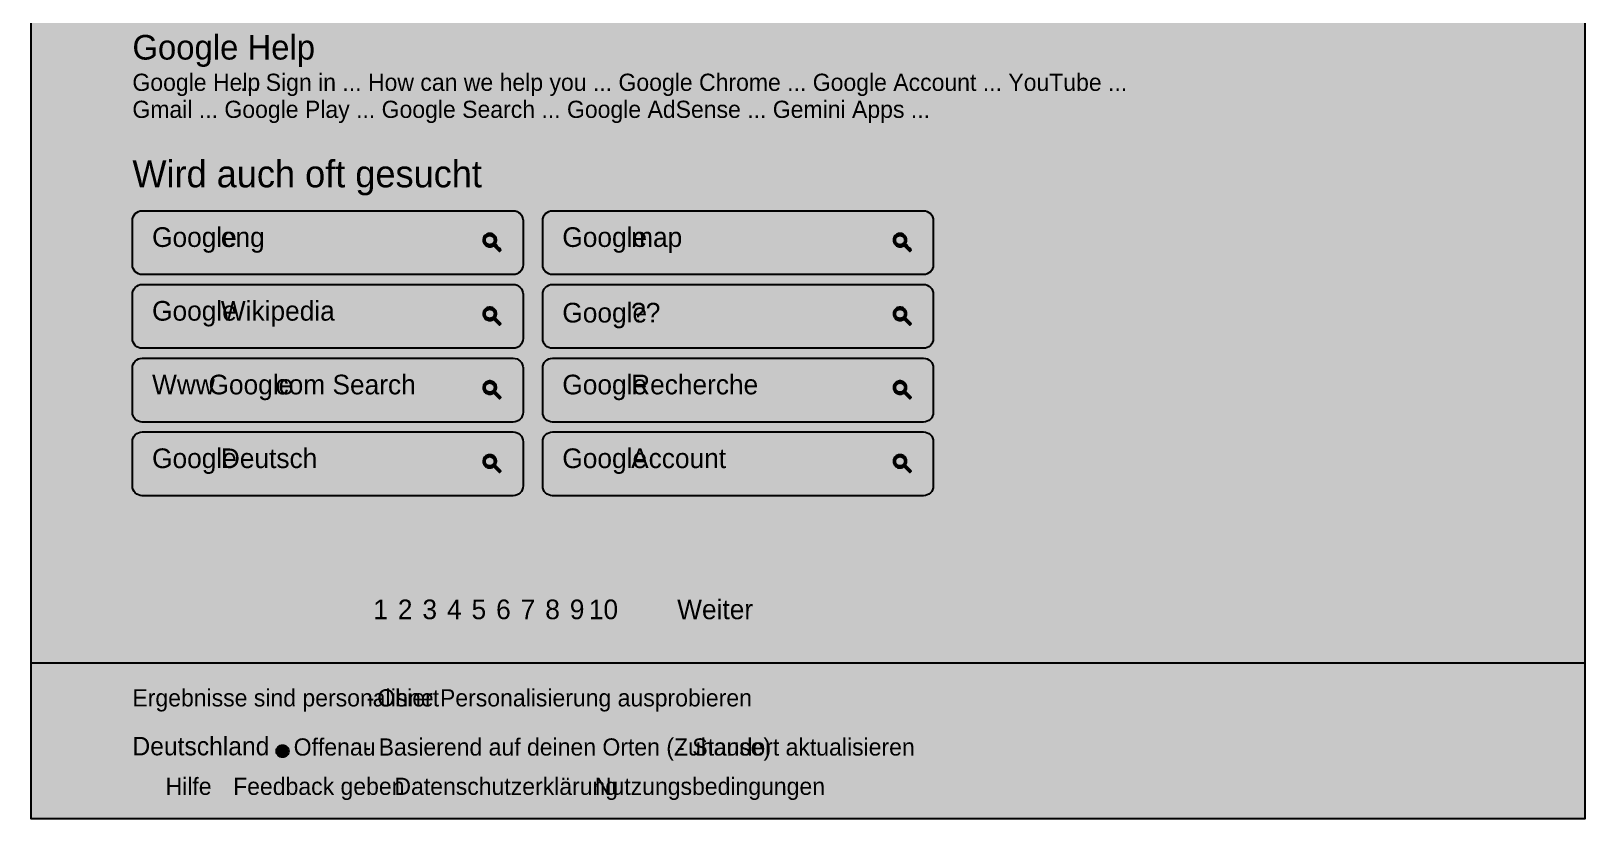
# Model space of a CAD drawing. Extents: x 0 to 1265, y 1 to 2486.
# Drawn here: x 0 to 1265, y 1 to 642 of the extents above; entities that cross this region are included whole.
import ezdxf

# ---------------------------------------------------------------- set-up
doc = ezdxf.new("R2010")
doc.units = 0

msp = doc.modelspace()

# ---------------------------------------------------------------- hatches: boundary and pattern name
at = {"true_color": 0x1f1f1f}
msp.add_hatch(color=256, dxfattribs=at).paths.add_polyline_path([(0, 2486), (1265, 2486), (1265, 0.7), (0, 0.7)], flags=0)
at = {"true_color": 0x28292a}
for points in [[(90.5, 495.7), (392.5, 495.7), (392.5, 495.7), (394.1, 495.5), (395.6, 495), (396.9, 494.3), (398.2, 493.3), (399.2, 492.1), (399.9, 490.7), (400.3, 489.2), (400.5, 487.7), (400.5, 451.7), (400.5, 451.7), (400.3, 450.1), (399.9, 448.6), (399.2, 447.2), (398.2, 446), (396.9, 445), (395.6, 444.3), (394.1, 443.8), (392.5, 443.7), (90.5, 443.7), (90.5, 443.7), (88.9, 443.8), (87.4, 444.3), (86.1, 445), (84.8, 446), (83.8, 447.2), (83.1, 448.6), (82.7, 450.1), (82.5, 451.7), (82.5, 487.7), (82.5, 487.7), (82.7, 489.2), (83.1, 490.7), (83.8, 492.1), (84.8, 493.3), (86.1, 494.3), (87.4, 495), (88.9, 495.5), (90.5, 495.7)], [(424.5, 495.7), (726.5, 495.7), (726.5, 495.7), (728.1, 495.5), (729.6, 495), (730.9, 494.3), (732.2, 493.3), (733.2, 492.1), (733.9, 490.7), (734.3, 489.2), (734.5, 487.7), (734.5, 451.7), (734.5, 451.7), (734.3, 450.1), (733.9, 448.6), (733.2, 447.2), (732.2, 446), (730.9, 445), (729.6, 444.3), (728.1, 443.8), (726.5, 443.7), (424.5, 443.7), (424.5, 443.7), (422.9, 443.8), (421.4, 444.3), (420.1, 445), (418.8, 446), (417.8, 447.2), (417.1, 448.6), (416.7, 450.1), (416.5, 451.7), (416.5, 487.7), (416.5, 487.7), (416.7, 489.2), (417.1, 490.7), (417.8, 492.1), (418.8, 493.3), (420.1, 494.3), (421.4, 495), (422.9, 495.5), (424.5, 495.7)], [(90.5, 435.7), (392.5, 435.7), (392.5, 435.7), (394.1, 435.5), (395.6, 435), (396.9, 434.3), (398.2, 433.3), (399.2, 432.1), (399.9, 430.7), (400.3, 429.2), (400.5, 427.7), (400.5, 391.7), (400.5, 391.7), (400.3, 390.1), (399.9, 388.6), (399.2, 387.2), (398.2, 386), (396.9, 385), (395.6, 384.3), (394.1, 383.8), (392.5, 383.7), (90.5, 383.7), (90.5, 383.7), (88.9, 383.8), (87.4, 384.3), (86.1, 385), (84.8, 386), (83.8, 387.2), (83.1, 388.6), (82.7, 390.1), (82.5, 391.7), (82.5, 427.7), (82.5, 427.7), (82.7, 429.2), (83.1, 430.7), (83.8, 432.1), (84.8, 433.3), (86.1, 434.3), (87.4, 435), (88.9, 435.5), (90.5, 435.7)], [(424.5, 435.7), (726.5, 435.7), (726.5, 435.7), (728.1, 435.5), (729.6, 435), (730.9, 434.3), (732.2, 433.3), (733.2, 432.1), (733.9, 430.7), (734.3, 429.2), (734.5, 427.7), (734.5, 391.7), (734.5, 391.7), (734.3, 390.1), (733.9, 388.6), (733.2, 387.2), (732.2, 386), (730.9, 385), (729.6, 384.3), (728.1, 383.8), (726.5, 383.7), (424.5, 383.7), (424.5, 383.7), (422.9, 383.8), (421.4, 384.3), (420.1, 385), (418.8, 386), (417.8, 387.2), (417.1, 388.6), (416.7, 390.1), (416.5, 391.7), (416.5, 427.7), (416.5, 427.7), (416.7, 429.2), (417.1, 430.7), (417.8, 432.1), (418.8, 433.3), (420.1, 434.3), (421.4, 435), (422.9, 435.5), (424.5, 435.7)], [(90.5, 375.7), (392.5, 375.7), (392.5, 375.7), (394.1, 375.5), (395.6, 375), (396.9, 374.3), (398.2, 373.3), (399.2, 372.1), (399.9, 370.7), (400.3, 369.2), (400.5, 367.7), (400.5, 331.7), (400.5, 331.7), (400.3, 330.1), (399.9, 328.6), (399.2, 327.2), (398.2, 326), (396.9, 325), (395.6, 324.3), (394.1, 323.8), (392.5, 323.7), (90.5, 323.7), (90.5, 323.7), (88.9, 323.8), (87.4, 324.3), (86.1, 325), (84.8, 326), (83.8, 327.2), (83.1, 328.6), (82.7, 330.1), (82.5, 331.7), (82.5, 367.7), (82.5, 367.7), (82.7, 369.2), (83.1, 370.7), (83.8, 372.1), (84.8, 373.3), (86.1, 374.3), (87.4, 375), (88.9, 375.5), (90.5, 375.7)], [(424.5, 375.7), (726.5, 375.7), (726.5, 375.7), (728.1, 375.5), (729.6, 375), (730.9, 374.3), (732.2, 373.3), (733.2, 372.1), (733.9, 370.7), (734.3, 369.2), (734.5, 367.7), (734.5, 331.7), (734.5, 331.7), (734.3, 330.1), (733.9, 328.6), (733.2, 327.2), (732.2, 326), (730.9, 325), (729.6, 324.3), (728.1, 323.8), (726.5, 323.7), (424.5, 323.7), (424.5, 323.7), (422.9, 323.8), (421.4, 324.3), (420.1, 325), (418.8, 326), (417.8, 327.2), (417.1, 328.6), (416.7, 330.1), (416.5, 331.7), (416.5, 367.7), (416.5, 367.7), (416.7, 369.2), (417.1, 370.7), (417.8, 372.1), (418.8, 373.3), (420.1, 374.3), (421.4, 375), (422.9, 375.5), (424.5, 375.7)], [(90.5, 315.7), (392.5, 315.7), (392.5, 315.7), (394.1, 315.5), (395.6, 315), (396.9, 314.3), (398.2, 313.3), (399.2, 312.1), (399.9, 310.7), (400.3, 309.2), (400.5, 307.7), (400.5, 271.7), (400.5, 271.7), (400.3, 270.1), (399.9, 268.6), (399.2, 267.2), (398.2, 266), (396.9, 265), (395.6, 264.3), (394.1, 263.8), (392.5, 263.7), (90.5, 263.7), (90.5, 263.7), (88.9, 263.8), (87.4, 264.3), (86.1, 265), (84.8, 266), (83.8, 267.2), (83.1, 268.6), (82.7, 270.1), (82.5, 271.7), (82.5, 307.7), (82.5, 307.7), (82.7, 309.2), (83.1, 310.7), (83.8, 312.1), (84.8, 313.3), (86.1, 314.3), (87.4, 315), (88.9, 315.5), (90.5, 315.7)], [(424.5, 315.7), (726.5, 315.7), (726.5, 315.7), (728.1, 315.5), (729.6, 315), (730.9, 314.3), (732.2, 313.3), (733.2, 312.1), (733.9, 310.7), (734.3, 309.2), (734.5, 307.7), (734.5, 271.7), (734.5, 271.7), (734.3, 270.1), (733.9, 268.6), (733.2, 267.2), (732.2, 266), (730.9, 265), (729.6, 264.3), (728.1, 263.8), (726.5, 263.7), (424.5, 263.7), (424.5, 263.7), (422.9, 263.8), (421.4, 264.3), (420.1, 265), (418.8, 266), (417.8, 267.2), (417.1, 268.6), (416.7, 270.1), (416.5, 271.7), (416.5, 307.7), (416.5, 307.7), (416.7, 309.2), (417.1, 310.7), (417.8, 312.1), (418.8, 313.3), (420.1, 314.3), (421.4, 315), (422.9, 315.5), (424.5, 315.7)]]:
    msp.add_hatch(color=256, dxfattribs=at).paths.add_polyline_path(points, flags=0)
at = {"true_color": 0xc3c6d6}
h = msp.add_hatch(color=256, dxfattribs=at)
h.paths.add_polyline_path([(378.4, 468), (377.7, 468.1), (377.9, 468.6), (378.2, 469.3), (378.5, 470), (378.7, 470.7), (378.8, 471.5), (378.8, 472.2), (378.7, 473), (378.5, 473.7), (378.1, 474.4), (377.7, 475), (377.2, 475.6), (376.6, 476.1), (376, 476.5), (375.3, 476.8), (374.6, 477), (373.8, 477.1), (373.1, 477.1), (372.3, 477), (371.6, 476.8), (370.9, 476.5), (370.2, 476.1), (369.6, 475.6), (369.1, 475.1), (368.7, 474.4), (368.4, 473.7), (368.2, 473), (368, 472.3), (368, 471.5), (368.1, 470.8), (368.3, 470), (368.6, 469.3), (369, 468.7), (369.4, 468.1), (370, 467.5), (370.6, 467.1), (371.3, 466.8), (372, 466.5), (372.7, 466.4), (373.5, 466.3), (374.3, 466.4), (375, 466.6), (375.7, 466.8), (376.4, 467.2), (377, 467.6), (377.2, 466.9), (377.6, 466.3), (378.1, 465.8), (378.7, 465.2), (379.2, 464.7), (379.7, 464.2), (380.3, 463.6), (380.8, 463.1), (381.4, 462.6), (381.9, 463.1), (382.4, 463.7), (382.2, 464.2), (381.6, 464.8), (381.1, 465.3), (380.6, 465.8), (380, 466.4), (379.5, 466.9), (379, 467.5), (378.4, 468)], flags=0)
h.paths.add_polyline_path([(373.4, 468), (373, 468), (372.7, 468.1), (372.3, 468.1), (372, 468.3), (371.6, 468.4), (371.3, 468.6), (371, 468.8), (370.8, 469.1), (370.5, 469.4), (370.3, 469.7), (370.1, 470), (370, 470.3), (369.8, 470.7), (369.7, 471), (369.7, 471.4), (369.7, 471.7), (369.7, 472.1), (369.7, 472.5), (369.8, 472.8), (370, 473.2), (370.1, 473.5), (370.3, 473.8), (370.5, 474.1), (370.8, 474.4), (371, 474.6), (371.3, 474.9), (371.6, 475), (372, 475.2), (372.3, 475.3), (372.7, 475.4), (373, 475.5), (373.4, 475.5), (373.8, 475.5), (374.1, 475.4), (374.5, 475.3), (374.9, 475.2), (375.2, 475), (375.5, 474.9), (375.8, 474.6), (376.1, 474.4), (376.3, 474.1), (376.5, 473.8), (376.7, 473.5), (376.9, 473.2), (377, 472.8), (377.1, 472.5), (377.1, 472.1), (377.2, 471.7), (377.1, 471.4), (377.1, 471), (377, 470.7), (376.9, 470.3), (376.7, 470), (376.5, 469.7), (376.3, 469.4), (376.1, 469.1), (375.8, 468.8), (375.5, 468.6), (375.2, 468.4), (374.9, 468.3), (374.5, 468.1), (374.1, 468.1), (373.8, 468), (373.4, 468)], flags=0)
h = msp.add_hatch(color=256, dxfattribs=at)
h.paths.add_polyline_path([(712.4, 468), (711.7, 468.1), (711.9, 468.6), (712.2, 469.3), (712.5, 470), (712.7, 470.7), (712.8, 471.5), (712.8, 472.2), (712.7, 473), (712.5, 473.7), (712.1, 474.4), (711.7, 475), (711.2, 475.6), (710.6, 476.1), (710, 476.5), (709.3, 476.8), (708.6, 477), (707.8, 477.1), (707.1, 477.1), (706.3, 477), (705.6, 476.8), (704.9, 476.5), (704.2, 476.1), (703.6, 475.6), (703.1, 475.1), (702.7, 474.4), (702.4, 473.7), (702.2, 473), (702, 472.3), (702, 471.5), (702.1, 470.8), (702.3, 470), (702.6, 469.3), (703, 468.7), (703.4, 468.1), (704, 467.5), (704.6, 467.1), (705.3, 466.8), (706, 466.5), (706.7, 466.4), (707.5, 466.3), (708.3, 466.4), (709, 466.6), (709.7, 466.8), (710.4, 467.2), (711, 467.6), (711.2, 466.9), (711.6, 466.3), (712.1, 465.8), (712.7, 465.2), (713.2, 464.7), (713.7, 464.2), (714.3, 463.6), (714.8, 463.1), (715.4, 462.6), (715.9, 463.1), (716.4, 463.7), (716.2, 464.2), (715.6, 464.8), (715.1, 465.3), (714.6, 465.8), (714, 466.4), (713.5, 466.9), (713, 467.5), (712.4, 468)], flags=0)
h.paths.add_polyline_path([(707.4, 468), (707, 468), (706.7, 468.1), (706.3, 468.1), (706, 468.3), (705.6, 468.4), (705.3, 468.6), (705, 468.8), (704.8, 469.1), (704.5, 469.4), (704.3, 469.7), (704.1, 470), (704, 470.3), (703.8, 470.7), (703.7, 471), (703.7, 471.4), (703.7, 471.7), (703.7, 472.1), (703.7, 472.5), (703.8, 472.8), (704, 473.2), (704.1, 473.5), (704.3, 473.8), (704.5, 474.1), (704.8, 474.4), (705, 474.6), (705.3, 474.9), (705.6, 475), (706, 475.2), (706.3, 475.3), (706.7, 475.4), (707, 475.5), (707.4, 475.5), (707.8, 475.5), (708.1, 475.4), (708.5, 475.3), (708.9, 475.2), (709.2, 475), (709.5, 474.9), (709.8, 474.6), (710.1, 474.4), (710.3, 474.1), (710.5, 473.8), (710.7, 473.5), (710.9, 473.2), (711, 472.8), (711.1, 472.5), (711.1, 472.1), (711.2, 471.7), (711.1, 471.4), (711.1, 471), (711, 470.7), (710.9, 470.3), (710.7, 470), (710.5, 469.7), (710.3, 469.4), (710.1, 469.1), (709.8, 468.8), (709.5, 468.6), (709.2, 468.4), (708.9, 468.3), (708.5, 468.1), (708.1, 468.1), (707.8, 468), (707.4, 468)], flags=0)
h = msp.add_hatch(color=256, dxfattribs=at)
h.paths.add_polyline_path([(378.4, 408), (377.7, 408.1), (377.9, 408.6), (378.2, 409.3), (378.5, 410), (378.7, 410.7), (378.8, 411.5), (378.8, 412.2), (378.7, 413), (378.5, 413.7), (378.1, 414.4), (377.7, 415), (377.2, 415.6), (376.6, 416.1), (376, 416.5), (375.3, 416.8), (374.6, 417), (373.8, 417.1), (373.1, 417.1), (372.3, 417), (371.6, 416.8), (370.9, 416.5), (370.2, 416.1), (369.6, 415.6), (369.1, 415.1), (368.7, 414.4), (368.4, 413.7), (368.2, 413), (368, 412.3), (368, 411.5), (368.1, 410.8), (368.3, 410), (368.6, 409.3), (369, 408.7), (369.4, 408.1), (370, 407.5), (370.6, 407.1), (371.3, 406.8), (372, 406.5), (372.7, 406.4), (373.5, 406.3), (374.3, 406.4), (375, 406.6), (375.7, 406.8), (376.4, 407.2), (377, 407.6), (377.2, 406.9), (377.6, 406.3), (378.1, 405.8), (378.7, 405.2), (379.2, 404.7), (379.7, 404.2), (380.3, 403.6), (380.8, 403.1), (381.4, 402.6), (381.9, 403.1), (382.4, 403.7), (382.2, 404.2), (381.6, 404.8), (381.1, 405.3), (380.6, 405.8), (380, 406.4), (379.5, 406.9), (379, 407.5), (378.4, 408)], flags=0)
h.paths.add_polyline_path([(373.4, 408), (373, 408), (372.7, 408.1), (372.3, 408.1), (372, 408.3), (371.6, 408.4), (371.3, 408.6), (371, 408.8), (370.8, 409.1), (370.5, 409.4), (370.3, 409.7), (370.1, 410), (370, 410.3), (369.8, 410.7), (369.7, 411), (369.7, 411.4), (369.7, 411.7), (369.7, 412.1), (369.7, 412.5), (369.8, 412.8), (370, 413.2), (370.1, 413.5), (370.3, 413.8), (370.5, 414.1), (370.8, 414.4), (371, 414.6), (371.3, 414.9), (371.6, 415), (372, 415.2), (372.3, 415.3), (372.7, 415.4), (373, 415.5), (373.4, 415.5), (373.8, 415.5), (374.1, 415.4), (374.5, 415.3), (374.9, 415.2), (375.2, 415), (375.5, 414.9), (375.8, 414.6), (376.1, 414.4), (376.3, 414.1), (376.5, 413.8), (376.7, 413.5), (376.9, 413.2), (377, 412.8), (377.1, 412.5), (377.1, 412.1), (377.2, 411.7), (377.1, 411.4), (377.1, 411), (377, 410.7), (376.9, 410.3), (376.7, 410), (376.5, 409.7), (376.3, 409.4), (376.1, 409.1), (375.8, 408.8), (375.5, 408.6), (375.2, 408.4), (374.9, 408.3), (374.5, 408.1), (374.1, 408.1), (373.8, 408), (373.4, 408)], flags=0)
h = msp.add_hatch(color=256, dxfattribs=at)
h.paths.add_polyline_path([(712.4, 408), (711.7, 408.1), (711.9, 408.6), (712.2, 409.3), (712.5, 410), (712.7, 410.7), (712.8, 411.5), (712.8, 412.2), (712.7, 413), (712.5, 413.7), (712.1, 414.4), (711.7, 415), (711.2, 415.6), (710.6, 416.1), (710, 416.5), (709.3, 416.8), (708.6, 417), (707.8, 417.1), (707.1, 417.1), (706.3, 417), (705.6, 416.8), (704.9, 416.5), (704.2, 416.1), (703.6, 415.6), (703.1, 415.1), (702.7, 414.4), (702.4, 413.7), (702.2, 413), (702, 412.3), (702, 411.5), (702.1, 410.8), (702.3, 410), (702.6, 409.3), (703, 408.7), (703.4, 408.1), (704, 407.5), (704.6, 407.1), (705.3, 406.8), (706, 406.5), (706.7, 406.4), (707.5, 406.3), (708.3, 406.4), (709, 406.6), (709.7, 406.8), (710.4, 407.2), (711, 407.6), (711.2, 406.9), (711.6, 406.3), (712.1, 405.8), (712.7, 405.2), (713.2, 404.7), (713.7, 404.2), (714.3, 403.6), (714.8, 403.1), (715.4, 402.6), (715.9, 403.1), (716.4, 403.7), (716.2, 404.2), (715.6, 404.8), (715.1, 405.3), (714.6, 405.8), (714, 406.4), (713.5, 406.9), (713, 407.5), (712.4, 408)], flags=0)
h.paths.add_polyline_path([(707.4, 408), (707, 408), (706.7, 408.1), (706.3, 408.1), (706, 408.3), (705.6, 408.4), (705.3, 408.6), (705, 408.8), (704.8, 409.1), (704.5, 409.4), (704.3, 409.7), (704.1, 410), (704, 410.3), (703.8, 410.7), (703.7, 411), (703.7, 411.4), (703.7, 411.7), (703.7, 412.1), (703.7, 412.5), (703.8, 412.8), (704, 413.2), (704.1, 413.5), (704.3, 413.8), (704.5, 414.1), (704.8, 414.4), (705, 414.6), (705.3, 414.9), (705.6, 415), (706, 415.2), (706.3, 415.3), (706.7, 415.4), (707, 415.5), (707.4, 415.5), (707.8, 415.5), (708.1, 415.4), (708.5, 415.3), (708.9, 415.2), (709.2, 415), (709.5, 414.9), (709.8, 414.6), (710.1, 414.4), (710.3, 414.1), (710.5, 413.8), (710.7, 413.5), (710.9, 413.2), (711, 412.8), (711.1, 412.5), (711.1, 412.1), (711.2, 411.7), (711.1, 411.4), (711.1, 411), (711, 410.7), (710.9, 410.3), (710.7, 410), (710.5, 409.7), (710.3, 409.4), (710.1, 409.1), (709.8, 408.8), (709.5, 408.6), (709.2, 408.4), (708.9, 408.3), (708.5, 408.1), (708.1, 408.1), (707.8, 408), (707.4, 408)], flags=0)
h = msp.add_hatch(color=256, dxfattribs=at)
h.paths.add_polyline_path([(378.4, 348), (377.7, 348.1), (377.9, 348.6), (378.2, 349.3), (378.5, 350), (378.7, 350.7), (378.8, 351.5), (378.8, 352.2), (378.7, 353), (378.5, 353.7), (378.1, 354.4), (377.7, 355), (377.2, 355.6), (376.6, 356.1), (376, 356.5), (375.3, 356.8), (374.6, 357), (373.8, 357.1), (373.1, 357.1), (372.3, 357), (371.6, 356.8), (370.9, 356.5), (370.2, 356.1), (369.6, 355.6), (369.1, 355.1), (368.7, 354.4), (368.4, 353.7), (368.2, 353), (368, 352.3), (368, 351.5), (368.1, 350.8), (368.3, 350), (368.6, 349.3), (369, 348.7), (369.4, 348.1), (370, 347.5), (370.6, 347.1), (371.3, 346.8), (372, 346.5), (372.7, 346.4), (373.5, 346.3), (374.3, 346.4), (375, 346.6), (375.7, 346.8), (376.4, 347.2), (377, 347.6), (377.2, 346.9), (377.6, 346.3), (378.1, 345.8), (378.7, 345.2), (379.2, 344.7), (379.7, 344.2), (380.3, 343.6), (380.8, 343.1), (381.4, 342.6), (381.9, 343.1), (382.4, 343.7), (382.2, 344.2), (381.6, 344.8), (381.1, 345.3), (380.6, 345.8), (380, 346.4), (379.5, 346.9), (379, 347.5), (378.4, 348)], flags=0)
h.paths.add_polyline_path([(373.4, 348), (373, 348), (372.7, 348.1), (372.3, 348.1), (372, 348.3), (371.6, 348.4), (371.3, 348.6), (371, 348.8), (370.8, 349.1), (370.5, 349.4), (370.3, 349.7), (370.1, 350), (370, 350.3), (369.8, 350.7), (369.7, 351), (369.7, 351.4), (369.7, 351.7), (369.7, 352.1), (369.7, 352.5), (369.8, 352.8), (370, 353.2), (370.1, 353.5), (370.3, 353.8), (370.5, 354.1), (370.8, 354.4), (371, 354.6), (371.3, 354.9), (371.6, 355), (372, 355.2), (372.3, 355.3), (372.7, 355.4), (373, 355.5), (373.4, 355.5), (373.8, 355.5), (374.1, 355.4), (374.5, 355.3), (374.9, 355.2), (375.2, 355), (375.5, 354.9), (375.8, 354.6), (376.1, 354.4), (376.3, 354.1), (376.5, 353.8), (376.7, 353.5), (376.9, 353.2), (377, 352.8), (377.1, 352.5), (377.1, 352.1), (377.2, 351.7), (377.1, 351.4), (377.1, 351), (377, 350.7), (376.9, 350.3), (376.7, 350), (376.5, 349.7), (376.3, 349.4), (376.1, 349.1), (375.8, 348.8), (375.5, 348.6), (375.2, 348.4), (374.9, 348.3), (374.5, 348.1), (374.1, 348.1), (373.8, 348), (373.4, 348)], flags=0)
h = msp.add_hatch(color=256, dxfattribs=at)
h.paths.add_polyline_path([(712.4, 348), (711.7, 348.1), (711.9, 348.6), (712.2, 349.3), (712.5, 350), (712.7, 350.7), (712.8, 351.5), (712.8, 352.2), (712.7, 353), (712.5, 353.7), (712.1, 354.4), (711.7, 355), (711.2, 355.6), (710.6, 356.1), (710, 356.5), (709.3, 356.8), (708.6, 357), (707.8, 357.1), (707.1, 357.1), (706.3, 357), (705.6, 356.8), (704.9, 356.5), (704.2, 356.1), (703.6, 355.6), (703.1, 355.1), (702.7, 354.4), (702.4, 353.7), (702.2, 353), (702, 352.3), (702, 351.5), (702.1, 350.8), (702.3, 350), (702.6, 349.3), (703, 348.7), (703.4, 348.1), (704, 347.5), (704.6, 347.1), (705.3, 346.8), (706, 346.5), (706.7, 346.4), (707.5, 346.3), (708.3, 346.4), (709, 346.6), (709.7, 346.8), (710.4, 347.2), (711, 347.6), (711.2, 346.9), (711.6, 346.3), (712.1, 345.8), (712.7, 345.2), (713.2, 344.7), (713.7, 344.2), (714.3, 343.6), (714.8, 343.1), (715.4, 342.6), (715.9, 343.1), (716.4, 343.7), (716.2, 344.2), (715.6, 344.8), (715.1, 345.3), (714.6, 345.8), (714, 346.4), (713.5, 346.9), (713, 347.5), (712.4, 348)], flags=0)
h.paths.add_polyline_path([(707.4, 348), (707, 348), (706.7, 348.1), (706.3, 348.1), (706, 348.3), (705.6, 348.4), (705.3, 348.6), (705, 348.8), (704.8, 349.1), (704.5, 349.4), (704.3, 349.7), (704.1, 350), (704, 350.3), (703.8, 350.7), (703.7, 351), (703.7, 351.4), (703.7, 351.7), (703.7, 352.1), (703.7, 352.5), (703.8, 352.8), (704, 353.2), (704.1, 353.5), (704.3, 353.8), (704.5, 354.1), (704.8, 354.4), (705, 354.6), (705.3, 354.9), (705.6, 355), (706, 355.2), (706.3, 355.3), (706.7, 355.4), (707, 355.5), (707.4, 355.5), (707.8, 355.5), (708.1, 355.4), (708.5, 355.3), (708.9, 355.2), (709.2, 355), (709.5, 354.9), (709.8, 354.6), (710.1, 354.4), (710.3, 354.1), (710.5, 353.8), (710.7, 353.5), (710.9, 353.2), (711, 352.8), (711.1, 352.5), (711.1, 352.1), (711.2, 351.7), (711.1, 351.4), (711.1, 351), (711, 350.7), (710.9, 350.3), (710.7, 350), (710.5, 349.7), (710.3, 349.4), (710.1, 349.1), (709.8, 348.8), (709.5, 348.6), (709.2, 348.4), (708.9, 348.3), (708.5, 348.1), (708.1, 348.1), (707.8, 348), (707.4, 348)], flags=0)
h = msp.add_hatch(color=256, dxfattribs=at)
h.paths.add_polyline_path([(378.4, 288), (377.7, 288.1), (377.9, 288.6), (378.2, 289.3), (378.5, 290), (378.7, 290.7), (378.8, 291.5), (378.8, 292.2), (378.7, 293), (378.5, 293.7), (378.1, 294.4), (377.7, 295), (377.2, 295.6), (376.6, 296.1), (376, 296.5), (375.3, 296.8), (374.6, 297), (373.8, 297.1), (373.1, 297.1), (372.3, 297), (371.6, 296.8), (370.9, 296.5), (370.2, 296.1), (369.6, 295.6), (369.1, 295.1), (368.7, 294.4), (368.4, 293.7), (368.2, 293), (368, 292.3), (368, 291.5), (368.1, 290.8), (368.3, 290), (368.6, 289.3), (369, 288.7), (369.4, 288.1), (370, 287.5), (370.6, 287.1), (371.3, 286.8), (372, 286.5), (372.7, 286.4), (373.5, 286.3), (374.3, 286.4), (375, 286.6), (375.7, 286.8), (376.4, 287.2), (377, 287.6), (377.2, 286.9), (377.6, 286.3), (378.1, 285.8), (378.7, 285.2), (379.2, 284.7), (379.7, 284.2), (380.3, 283.6), (380.8, 283.1), (381.4, 282.6), (381.9, 283.1), (382.4, 283.7), (382.2, 284.2), (381.6, 284.8), (381.1, 285.3), (380.6, 285.8), (380, 286.4), (379.5, 286.9), (379, 287.5), (378.4, 288)], flags=0)
h.paths.add_polyline_path([(373.4, 288), (373, 288), (372.7, 288.1), (372.3, 288.1), (372, 288.3), (371.6, 288.4), (371.3, 288.6), (371, 288.8), (370.8, 289.1), (370.5, 289.4), (370.3, 289.7), (370.1, 290), (370, 290.3), (369.8, 290.7), (369.7, 291), (369.7, 291.4), (369.7, 291.7), (369.7, 292.1), (369.7, 292.5), (369.8, 292.8), (370, 293.2), (370.1, 293.5), (370.3, 293.8), (370.5, 294.1), (370.8, 294.4), (371, 294.6), (371.3, 294.9), (371.6, 295), (372, 295.2), (372.3, 295.3), (372.7, 295.4), (373, 295.5), (373.4, 295.5), (373.8, 295.5), (374.1, 295.4), (374.5, 295.3), (374.9, 295.2), (375.2, 295), (375.5, 294.9), (375.8, 294.6), (376.1, 294.4), (376.3, 294.1), (376.5, 293.8), (376.7, 293.5), (376.9, 293.2), (377, 292.8), (377.1, 292.5), (377.1, 292.1), (377.2, 291.7), (377.1, 291.4), (377.1, 291), (377, 290.7), (376.9, 290.3), (376.7, 290), (376.5, 289.7), (376.3, 289.4), (376.1, 289.1), (375.8, 288.8), (375.5, 288.6), (375.2, 288.4), (374.9, 288.3), (374.5, 288.1), (374.1, 288.1), (373.8, 288), (373.4, 288)], flags=0)
h = msp.add_hatch(color=256, dxfattribs=at)
h.paths.add_polyline_path([(712.4, 288), (711.7, 288.1), (711.9, 288.6), (712.2, 289.3), (712.5, 290), (712.7, 290.7), (712.8, 291.5), (712.8, 292.2), (712.7, 293), (712.5, 293.7), (712.1, 294.4), (711.7, 295), (711.2, 295.6), (710.6, 296.1), (710, 296.5), (709.3, 296.8), (708.6, 297), (707.8, 297.1), (707.1, 297.1), (706.3, 297), (705.6, 296.8), (704.9, 296.5), (704.2, 296.1), (703.6, 295.6), (703.1, 295.1), (702.7, 294.4), (702.4, 293.7), (702.2, 293), (702, 292.3), (702, 291.5), (702.1, 290.8), (702.3, 290), (702.6, 289.3), (703, 288.7), (703.4, 288.1), (704, 287.5), (704.6, 287.1), (705.3, 286.8), (706, 286.5), (706.7, 286.4), (707.5, 286.3), (708.3, 286.4), (709, 286.6), (709.7, 286.8), (710.4, 287.2), (711, 287.6), (711.2, 286.9), (711.6, 286.3), (712.1, 285.8), (712.7, 285.2), (713.2, 284.7), (713.7, 284.2), (714.3, 283.6), (714.8, 283.1), (715.4, 282.6), (715.9, 283.1), (716.4, 283.7), (716.2, 284.2), (715.6, 284.8), (715.1, 285.3), (714.6, 285.8), (714, 286.4), (713.5, 286.9), (713, 287.5), (712.4, 288)], flags=0)
h.paths.add_polyline_path([(707.4, 288), (707, 288), (706.7, 288.1), (706.3, 288.1), (706, 288.3), (705.6, 288.4), (705.3, 288.6), (705, 288.8), (704.8, 289.1), (704.5, 289.4), (704.3, 289.7), (704.1, 290), (704, 290.3), (703.8, 290.7), (703.7, 291), (703.7, 291.4), (703.7, 291.7), (703.7, 292.1), (703.7, 292.5), (703.8, 292.8), (704, 293.2), (704.1, 293.5), (704.3, 293.8), (704.5, 294.1), (704.8, 294.4), (705, 294.6), (705.3, 294.9), (705.6, 295), (706, 295.2), (706.3, 295.3), (706.7, 295.4), (707, 295.5), (707.4, 295.5), (707.8, 295.5), (708.1, 295.4), (708.5, 295.3), (708.9, 295.2), (709.2, 295), (709.5, 294.9), (709.8, 294.6), (710.1, 294.4), (710.3, 294.1), (710.5, 293.8), (710.7, 293.5), (710.9, 293.2), (711, 292.8), (711.1, 292.5), (711.1, 292.1), (711.2, 291.7), (711.1, 291.4), (711.1, 291), (711, 290.7), (710.9, 290.3), (710.7, 290), (710.5, 289.7), (710.3, 289.4), (710.1, 289.1), (709.8, 288.8), (709.5, 288.6), (709.2, 288.4), (708.9, 288.3), (708.5, 288.1), (708.1, 288.1), (707.8, 288), (707.4, 288)], flags=0)
at = {"true_color": 0x171717}
msp.add_hatch(color=256, dxfattribs=at).paths.add_polyline_path([(0, 127.7), (1265, 127.7), (1265, 0.7), (0, 0.7)], flags=0)
at = {"true_color": 0x9aa0a6}
msp.add_hatch(color=256, dxfattribs=at).paths.add_polyline_path([(204.8, 60.8), (204.8, 60.8), (204.8, 60.8), (205.8, 60.7), (206.7, 60.4), (207.6, 59.9), (208.3, 59.3), (208.9, 58.6), (209.4, 57.7), (209.7, 56.8), (209.8, 55.8), (209.8, 55.8), (209.8, 55.8), (209.7, 54.8), (209.4, 53.9), (208.9, 53), (208.3, 52.2), (207.6, 51.6), (206.7, 51.2), (205.8, 50.9), (204.8, 50.8), (204.8, 50.8), (204.8, 50.8), (203.8, 50.9), (202.9, 51.2), (202, 51.6), (201.2, 52.2), (200.6, 53), (200.2, 53.9), (199.9, 54.8), (199.8, 55.8), (199.8, 55.8), (199.8, 55.8), (199.9, 56.8), (200.2, 57.7), (200.6, 58.6), (201.2, 59.3), (202, 59.9), (202.9, 60.4), (203.8, 60.7), (204.8, 60.8)], flags=0)

# ---------------------------------------------------------------- linework, layer by layer
at = {"true_color": 0x1f1f1f}
msp.add_lwpolyline([(0, 2486), (1265, 2486), (1265, 0.7), (0, 0.7)], close=True, dxfattribs=at)
at = {"true_color": 0x28292a}
for points in [[(90.5, 495.7), (392.5, 495.7), (392.5, 495.7), (394.1, 495.5), (395.6, 495), (396.9, 494.3), (398.2, 493.3), (399.2, 492.1), (399.9, 490.7), (400.3, 489.2), (400.5, 487.7), (400.5, 451.7), (400.5, 451.7), (400.3, 450.1), (399.9, 448.6), (399.2, 447.2), (398.2, 446), (396.9, 445), (395.6, 444.3), (394.1, 443.8), (392.5, 443.7), (90.5, 443.7), (90.5, 443.7), (88.9, 443.8), (87.4, 444.3), (86.1, 445), (84.8, 446), (83.8, 447.2), (83.1, 448.6), (82.7, 450.1), (82.5, 451.7), (82.5, 487.7), (82.5, 487.7), (82.7, 489.2), (83.1, 490.7), (83.8, 492.1), (84.8, 493.3), (86.1, 494.3), (87.4, 495), (88.9, 495.5), (90.5, 495.7)], [(424.5, 495.7), (726.5, 495.7), (726.5, 495.7), (728.1, 495.5), (729.6, 495), (730.9, 494.3), (732.2, 493.3), (733.2, 492.1), (733.9, 490.7), (734.3, 489.2), (734.5, 487.7), (734.5, 451.7), (734.5, 451.7), (734.3, 450.1), (733.9, 448.6), (733.2, 447.2), (732.2, 446), (730.9, 445), (729.6, 444.3), (728.1, 443.8), (726.5, 443.7), (424.5, 443.7), (424.5, 443.7), (422.9, 443.8), (421.4, 444.3), (420.1, 445), (418.8, 446), (417.8, 447.2), (417.1, 448.6), (416.7, 450.1), (416.5, 451.7), (416.5, 487.7), (416.5, 487.7), (416.7, 489.2), (417.1, 490.7), (417.8, 492.1), (418.8, 493.3), (420.1, 494.3), (421.4, 495), (422.9, 495.5), (424.5, 495.7)], [(90.5, 435.7), (392.5, 435.7), (392.5, 435.7), (394.1, 435.5), (395.6, 435), (396.9, 434.3), (398.2, 433.3), (399.2, 432.1), (399.9, 430.7), (400.3, 429.2), (400.5, 427.7), (400.5, 391.7), (400.5, 391.7), (400.3, 390.1), (399.9, 388.6), (399.2, 387.2), (398.2, 386), (396.9, 385), (395.6, 384.3), (394.1, 383.8), (392.5, 383.7), (90.5, 383.7), (90.5, 383.7), (88.9, 383.8), (87.4, 384.3), (86.1, 385), (84.8, 386), (83.8, 387.2), (83.1, 388.6), (82.7, 390.1), (82.5, 391.7), (82.5, 427.7), (82.5, 427.7), (82.7, 429.2), (83.1, 430.7), (83.8, 432.1), (84.8, 433.3), (86.1, 434.3), (87.4, 435), (88.9, 435.5), (90.5, 435.7)], [(424.5, 435.7), (726.5, 435.7), (726.5, 435.7), (728.1, 435.5), (729.6, 435), (730.9, 434.3), (732.2, 433.3), (733.2, 432.1), (733.9, 430.7), (734.3, 429.2), (734.5, 427.7), (734.5, 391.7), (734.5, 391.7), (734.3, 390.1), (733.9, 388.6), (733.2, 387.2), (732.2, 386), (730.9, 385), (729.6, 384.3), (728.1, 383.8), (726.5, 383.7), (424.5, 383.7), (424.5, 383.7), (422.9, 383.8), (421.4, 384.3), (420.1, 385), (418.8, 386), (417.8, 387.2), (417.1, 388.6), (416.7, 390.1), (416.5, 391.7), (416.5, 427.7), (416.5, 427.7), (416.7, 429.2), (417.1, 430.7), (417.8, 432.1), (418.8, 433.3), (420.1, 434.3), (421.4, 435), (422.9, 435.5), (424.5, 435.7)], [(90.5, 375.7), (392.5, 375.7), (392.5, 375.7), (394.1, 375.5), (395.6, 375), (396.9, 374.3), (398.2, 373.3), (399.2, 372.1), (399.9, 370.7), (400.3, 369.2), (400.5, 367.7), (400.5, 331.7), (400.5, 331.7), (400.3, 330.1), (399.9, 328.6), (399.2, 327.2), (398.2, 326), (396.9, 325), (395.6, 324.3), (394.1, 323.8), (392.5, 323.7), (90.5, 323.7), (90.5, 323.7), (88.9, 323.8), (87.4, 324.3), (86.1, 325), (84.8, 326), (83.8, 327.2), (83.1, 328.6), (82.7, 330.1), (82.5, 331.7), (82.5, 367.7), (82.5, 367.7), (82.7, 369.2), (83.1, 370.7), (83.8, 372.1), (84.8, 373.3), (86.1, 374.3), (87.4, 375), (88.9, 375.5), (90.5, 375.7)], [(424.5, 375.7), (726.5, 375.7), (726.5, 375.7), (728.1, 375.5), (729.6, 375), (730.9, 374.3), (732.2, 373.3), (733.2, 372.1), (733.9, 370.7), (734.3, 369.2), (734.5, 367.7), (734.5, 331.7), (734.5, 331.7), (734.3, 330.1), (733.9, 328.6), (733.2, 327.2), (732.2, 326), (730.9, 325), (729.6, 324.3), (728.1, 323.8), (726.5, 323.7), (424.5, 323.7), (424.5, 323.7), (422.9, 323.8), (421.4, 324.3), (420.1, 325), (418.8, 326), (417.8, 327.2), (417.1, 328.6), (416.7, 330.1), (416.5, 331.7), (416.5, 367.7), (416.5, 367.7), (416.7, 369.2), (417.1, 370.7), (417.8, 372.1), (418.8, 373.3), (420.1, 374.3), (421.4, 375), (422.9, 375.5), (424.5, 375.7)], [(90.5, 315.7), (392.5, 315.7), (392.5, 315.7), (394.1, 315.5), (395.6, 315), (396.9, 314.3), (398.2, 313.3), (399.2, 312.1), (399.9, 310.7), (400.3, 309.2), (400.5, 307.7), (400.5, 271.7), (400.5, 271.7), (400.3, 270.1), (399.9, 268.6), (399.2, 267.2), (398.2, 266), (396.9, 265), (395.6, 264.3), (394.1, 263.8), (392.5, 263.7), (90.5, 263.7), (90.5, 263.7), (88.9, 263.8), (87.4, 264.3), (86.1, 265), (84.8, 266), (83.8, 267.2), (83.1, 268.6), (82.7, 270.1), (82.5, 271.7), (82.5, 307.7), (82.5, 307.7), (82.7, 309.2), (83.1, 310.7), (83.8, 312.1), (84.8, 313.3), (86.1, 314.3), (87.4, 315), (88.9, 315.5), (90.5, 315.7)], [(424.5, 315.7), (726.5, 315.7), (726.5, 315.7), (728.1, 315.5), (729.6, 315), (730.9, 314.3), (732.2, 313.3), (733.2, 312.1), (733.9, 310.7), (734.3, 309.2), (734.5, 307.7), (734.5, 271.7), (734.5, 271.7), (734.3, 270.1), (733.9, 268.6), (733.2, 267.2), (732.2, 266), (730.9, 265), (729.6, 264.3), (728.1, 263.8), (726.5, 263.7), (424.5, 263.7), (424.5, 263.7), (422.9, 263.8), (421.4, 264.3), (420.1, 265), (418.8, 266), (417.8, 267.2), (417.1, 268.6), (416.7, 270.1), (416.5, 271.7), (416.5, 307.7), (416.5, 307.7), (416.7, 309.2), (417.1, 310.7), (417.8, 312.1), (418.8, 313.3), (420.1, 314.3), (421.4, 315), (422.9, 315.5), (424.5, 315.7)]]:
    msp.add_lwpolyline(points, close=True, dxfattribs=at)
at = {"true_color": 0xc3c6d6}
for points in [[(378.4, 468), (377.7, 468.1), (377.9, 468.6), (378.2, 469.3), (378.5, 470), (378.7, 470.7), (378.8, 471.5), (378.8, 472.2), (378.7, 473), (378.5, 473.7), (378.1, 474.4), (377.7, 475), (377.2, 475.6), (376.6, 476.1), (376, 476.5), (375.3, 476.8), (374.6, 477), (373.8, 477.1), (373.1, 477.1), (372.3, 477), (371.6, 476.8), (370.9, 476.5), (370.2, 476.1), (369.6, 475.6), (369.1, 475.1), (368.7, 474.4), (368.4, 473.7), (368.2, 473), (368, 472.3), (368, 471.5), (368.1, 470.8), (368.3, 470), (368.6, 469.3), (369, 468.7), (369.4, 468.1), (370, 467.5), (370.6, 467.1), (371.3, 466.8), (372, 466.5), (372.7, 466.4), (373.5, 466.3), (374.3, 466.4), (375, 466.6), (375.7, 466.8), (376.4, 467.2), (377, 467.6), (377.2, 466.9), (377.6, 466.3), (378.1, 465.8), (378.7, 465.2), (379.2, 464.7), (379.7, 464.2), (380.3, 463.6), (380.8, 463.1), (381.4, 462.6), (381.9, 463.1), (382.4, 463.7), (382.2, 464.2), (381.6, 464.8), (381.1, 465.3), (380.6, 465.8), (380, 466.4), (379.5, 466.9), (379, 467.5), (378.4, 468)], [(373.4, 468), (373, 468), (372.7, 468.1), (372.3, 468.1), (372, 468.3), (371.6, 468.4), (371.3, 468.6), (371, 468.8), (370.8, 469.1), (370.5, 469.4), (370.3, 469.7), (370.1, 470), (370, 470.3), (369.8, 470.7), (369.7, 471), (369.7, 471.4), (369.7, 471.7), (369.7, 472.1), (369.7, 472.5), (369.8, 472.8), (370, 473.2), (370.1, 473.5), (370.3, 473.8), (370.5, 474.1), (370.8, 474.4), (371, 474.6), (371.3, 474.9), (371.6, 475), (372, 475.2), (372.3, 475.3), (372.7, 475.4), (373, 475.5), (373.4, 475.5), (373.8, 475.5), (374.1, 475.4), (374.5, 475.3), (374.9, 475.2), (375.2, 475), (375.5, 474.9), (375.8, 474.6), (376.1, 474.4), (376.3, 474.1), (376.5, 473.8), (376.7, 473.5), (376.9, 473.2), (377, 472.8), (377.1, 472.5), (377.1, 472.1), (377.2, 471.7), (377.1, 471.4), (377.1, 471), (377, 470.7), (376.9, 470.3), (376.7, 470), (376.5, 469.7), (376.3, 469.4), (376.1, 469.1), (375.8, 468.8), (375.5, 468.6), (375.2, 468.4), (374.9, 468.3), (374.5, 468.1), (374.1, 468.1), (373.8, 468), (373.4, 468)], [(712.4, 468), (711.7, 468.1), (711.9, 468.6), (712.2, 469.3), (712.5, 470), (712.7, 470.7), (712.8, 471.5), (712.8, 472.2), (712.7, 473), (712.5, 473.7), (712.1, 474.4), (711.7, 475), (711.2, 475.6), (710.6, 476.1), (710, 476.5), (709.3, 476.8), (708.6, 477), (707.8, 477.1), (707.1, 477.1), (706.3, 477), (705.6, 476.8), (704.9, 476.5), (704.2, 476.1), (703.6, 475.6), (703.1, 475.1), (702.7, 474.4), (702.4, 473.7), (702.2, 473), (702, 472.3), (702, 471.5), (702.1, 470.8), (702.3, 470), (702.6, 469.3), (703, 468.7), (703.4, 468.1), (704, 467.5), (704.6, 467.1), (705.3, 466.8), (706, 466.5), (706.7, 466.4), (707.5, 466.3), (708.3, 466.4), (709, 466.6), (709.7, 466.8), (710.4, 467.2), (711, 467.6), (711.2, 466.9), (711.6, 466.3), (712.1, 465.8), (712.7, 465.2), (713.2, 464.7), (713.7, 464.2), (714.3, 463.6), (714.8, 463.1), (715.4, 462.6), (715.9, 463.1), (716.4, 463.7), (716.2, 464.2), (715.6, 464.8), (715.1, 465.3), (714.6, 465.8), (714, 466.4), (713.5, 466.9), (713, 467.5), (712.4, 468)], [(707.4, 468), (707, 468), (706.7, 468.1), (706.3, 468.1), (706, 468.3), (705.6, 468.4), (705.3, 468.6), (705, 468.8), (704.8, 469.1), (704.5, 469.4), (704.3, 469.7), (704.1, 470), (704, 470.3), (703.8, 470.7), (703.7, 471), (703.7, 471.4), (703.7, 471.7), (703.7, 472.1), (703.7, 472.5), (703.8, 472.8), (704, 473.2), (704.1, 473.5), (704.3, 473.8), (704.5, 474.1), (704.8, 474.4), (705, 474.6), (705.3, 474.9), (705.6, 475), (706, 475.2), (706.3, 475.3), (706.7, 475.4), (707, 475.5), (707.4, 475.5), (707.8, 475.5), (708.1, 475.4), (708.5, 475.3), (708.9, 475.2), (709.2, 475), (709.5, 474.9), (709.8, 474.6), (710.1, 474.4), (710.3, 474.1), (710.5, 473.8), (710.7, 473.5), (710.9, 473.2), (711, 472.8), (711.1, 472.5), (711.1, 472.1), (711.2, 471.7), (711.1, 471.4), (711.1, 471), (711, 470.7), (710.9, 470.3), (710.7, 470), (710.5, 469.7), (710.3, 469.4), (710.1, 469.1), (709.8, 468.8), (709.5, 468.6), (709.2, 468.4), (708.9, 468.3), (708.5, 468.1), (708.1, 468.1), (707.8, 468), (707.4, 468)], [(378.4, 408), (377.7, 408.1), (377.9, 408.6), (378.2, 409.3), (378.5, 410), (378.7, 410.7), (378.8, 411.5), (378.8, 412.2), (378.7, 413), (378.5, 413.7), (378.1, 414.4), (377.7, 415), (377.2, 415.6), (376.6, 416.1), (376, 416.5), (375.3, 416.8), (374.6, 417), (373.8, 417.1), (373.1, 417.1), (372.3, 417), (371.6, 416.8), (370.9, 416.5), (370.2, 416.1), (369.6, 415.6), (369.1, 415.1), (368.7, 414.4), (368.4, 413.7), (368.2, 413), (368, 412.3), (368, 411.5), (368.1, 410.8), (368.3, 410), (368.6, 409.3), (369, 408.7), (369.4, 408.1), (370, 407.5), (370.6, 407.1), (371.3, 406.8), (372, 406.5), (372.7, 406.4), (373.5, 406.3), (374.3, 406.4), (375, 406.6), (375.7, 406.8), (376.4, 407.2), (377, 407.6), (377.2, 406.9), (377.6, 406.3), (378.1, 405.8), (378.7, 405.2), (379.2, 404.7), (379.7, 404.2), (380.3, 403.6), (380.8, 403.1), (381.4, 402.6), (381.9, 403.1), (382.4, 403.7), (382.2, 404.2), (381.6, 404.8), (381.1, 405.3), (380.6, 405.8), (380, 406.4), (379.5, 406.9), (379, 407.5), (378.4, 408)], [(373.4, 408), (373, 408), (372.7, 408.1), (372.3, 408.1), (372, 408.3), (371.6, 408.4), (371.3, 408.6), (371, 408.8), (370.8, 409.1), (370.5, 409.4), (370.3, 409.7), (370.1, 410), (370, 410.3), (369.8, 410.7), (369.7, 411), (369.7, 411.4), (369.7, 411.7), (369.7, 412.1), (369.7, 412.5), (369.8, 412.8), (370, 413.2), (370.1, 413.5), (370.3, 413.8), (370.5, 414.1), (370.8, 414.4), (371, 414.6), (371.3, 414.9), (371.6, 415), (372, 415.2), (372.3, 415.3), (372.7, 415.4), (373, 415.5), (373.4, 415.5), (373.8, 415.5), (374.1, 415.4), (374.5, 415.3), (374.9, 415.2), (375.2, 415), (375.5, 414.9), (375.8, 414.6), (376.1, 414.4), (376.3, 414.1), (376.5, 413.8), (376.7, 413.5), (376.9, 413.2), (377, 412.8), (377.1, 412.5), (377.1, 412.1), (377.2, 411.7), (377.1, 411.4), (377.1, 411), (377, 410.7), (376.9, 410.3), (376.7, 410), (376.5, 409.7), (376.3, 409.4), (376.1, 409.1), (375.8, 408.8), (375.5, 408.6), (375.2, 408.4), (374.9, 408.3), (374.5, 408.1), (374.1, 408.1), (373.8, 408), (373.4, 408)], [(712.4, 408), (711.7, 408.1), (711.9, 408.6), (712.2, 409.3), (712.5, 410), (712.7, 410.7), (712.8, 411.5), (712.8, 412.2), (712.7, 413), (712.5, 413.7), (712.1, 414.4), (711.7, 415), (711.2, 415.6), (710.6, 416.1), (710, 416.5), (709.3, 416.8), (708.6, 417), (707.8, 417.1), (707.1, 417.1), (706.3, 417), (705.6, 416.8), (704.9, 416.5), (704.2, 416.1), (703.6, 415.6), (703.1, 415.1), (702.7, 414.4), (702.4, 413.7), (702.2, 413), (702, 412.3), (702, 411.5), (702.1, 410.8), (702.3, 410), (702.6, 409.3), (703, 408.7), (703.4, 408.1), (704, 407.5), (704.6, 407.1), (705.3, 406.8), (706, 406.5), (706.7, 406.4), (707.5, 406.3), (708.3, 406.4), (709, 406.6), (709.7, 406.8), (710.4, 407.2), (711, 407.6), (711.2, 406.9), (711.6, 406.3), (712.1, 405.8), (712.7, 405.2), (713.2, 404.7), (713.7, 404.2), (714.3, 403.6), (714.8, 403.1), (715.4, 402.6), (715.9, 403.1), (716.4, 403.7), (716.2, 404.2), (715.6, 404.8), (715.1, 405.3), (714.6, 405.8), (714, 406.4), (713.5, 406.9), (713, 407.5), (712.4, 408)], [(707.4, 408), (707, 408), (706.7, 408.1), (706.3, 408.1), (706, 408.3), (705.6, 408.4), (705.3, 408.6), (705, 408.8), (704.8, 409.1), (704.5, 409.4), (704.3, 409.7), (704.1, 410), (704, 410.3), (703.8, 410.7), (703.7, 411), (703.7, 411.4), (703.7, 411.7), (703.7, 412.1), (703.7, 412.5), (703.8, 412.8), (704, 413.2), (704.1, 413.5), (704.3, 413.8), (704.5, 414.1), (704.8, 414.4), (705, 414.6), (705.3, 414.9), (705.6, 415), (706, 415.2), (706.3, 415.3), (706.7, 415.4), (707, 415.5), (707.4, 415.5), (707.8, 415.5), (708.1, 415.4), (708.5, 415.3), (708.9, 415.2), (709.2, 415), (709.5, 414.9), (709.8, 414.6), (710.1, 414.4), (710.3, 414.1), (710.5, 413.8), (710.7, 413.5), (710.9, 413.2), (711, 412.8), (711.1, 412.5), (711.1, 412.1), (711.2, 411.7), (711.1, 411.4), (711.1, 411), (711, 410.7), (710.9, 410.3), (710.7, 410), (710.5, 409.7), (710.3, 409.4), (710.1, 409.1), (709.8, 408.8), (709.5, 408.6), (709.2, 408.4), (708.9, 408.3), (708.5, 408.1), (708.1, 408.1), (707.8, 408), (707.4, 408)], [(378.4, 348), (377.7, 348.1), (377.9, 348.6), (378.2, 349.3), (378.5, 350), (378.7, 350.7), (378.8, 351.5), (378.8, 352.2), (378.7, 353), (378.5, 353.7), (378.1, 354.4), (377.7, 355), (377.2, 355.6), (376.6, 356.1), (376, 356.5), (375.3, 356.8), (374.6, 357), (373.8, 357.1), (373.1, 357.1), (372.3, 357), (371.6, 356.8), (370.9, 356.5), (370.2, 356.1), (369.6, 355.6), (369.1, 355.1), (368.7, 354.4), (368.4, 353.7), (368.2, 353), (368, 352.3), (368, 351.5), (368.1, 350.8), (368.3, 350), (368.6, 349.3), (369, 348.7), (369.4, 348.1), (370, 347.5), (370.6, 347.1), (371.3, 346.8), (372, 346.5), (372.7, 346.4), (373.5, 346.3), (374.3, 346.4), (375, 346.6), (375.7, 346.8), (376.4, 347.2), (377, 347.6), (377.2, 346.9), (377.6, 346.3), (378.1, 345.8), (378.7, 345.2), (379.2, 344.7), (379.7, 344.2), (380.3, 343.6), (380.8, 343.1), (381.4, 342.6), (381.9, 343.1), (382.4, 343.7), (382.2, 344.2), (381.6, 344.8), (381.1, 345.3), (380.6, 345.8), (380, 346.4), (379.5, 346.9), (379, 347.5), (378.4, 348)], [(373.4, 348), (373, 348), (372.7, 348.1), (372.3, 348.1), (372, 348.3), (371.6, 348.4), (371.3, 348.6), (371, 348.8), (370.8, 349.1), (370.5, 349.4), (370.3, 349.7), (370.1, 350), (370, 350.3), (369.8, 350.7), (369.7, 351), (369.7, 351.4), (369.7, 351.7), (369.7, 352.1), (369.7, 352.5), (369.8, 352.8), (370, 353.2), (370.1, 353.5), (370.3, 353.8), (370.5, 354.1), (370.8, 354.4), (371, 354.6), (371.3, 354.9), (371.6, 355), (372, 355.2), (372.3, 355.3), (372.7, 355.4), (373, 355.5), (373.4, 355.5), (373.8, 355.5), (374.1, 355.4), (374.5, 355.3), (374.9, 355.2), (375.2, 355), (375.5, 354.9), (375.8, 354.6), (376.1, 354.4), (376.3, 354.1), (376.5, 353.8), (376.7, 353.5), (376.9, 353.2), (377, 352.8), (377.1, 352.5), (377.1, 352.1), (377.2, 351.7), (377.1, 351.4), (377.1, 351), (377, 350.7), (376.9, 350.3), (376.7, 350), (376.5, 349.7), (376.3, 349.4), (376.1, 349.1), (375.8, 348.8), (375.5, 348.6), (375.2, 348.4), (374.9, 348.3), (374.5, 348.1), (374.1, 348.1), (373.8, 348), (373.4, 348)], [(712.4, 348), (711.7, 348.1), (711.9, 348.6), (712.2, 349.3), (712.5, 350), (712.7, 350.7), (712.8, 351.5), (712.8, 352.2), (712.7, 353), (712.5, 353.7), (712.1, 354.4), (711.7, 355), (711.2, 355.6), (710.6, 356.1), (710, 356.5), (709.3, 356.8), (708.6, 357), (707.8, 357.1), (707.1, 357.1), (706.3, 357), (705.6, 356.8), (704.9, 356.5), (704.2, 356.1), (703.6, 355.6), (703.1, 355.1), (702.7, 354.4), (702.4, 353.7), (702.2, 353), (702, 352.3), (702, 351.5), (702.1, 350.8), (702.3, 350), (702.6, 349.3), (703, 348.7), (703.4, 348.1), (704, 347.5), (704.6, 347.1), (705.3, 346.8), (706, 346.5), (706.7, 346.4), (707.5, 346.3), (708.3, 346.4), (709, 346.6), (709.7, 346.8), (710.4, 347.2), (711, 347.6), (711.2, 346.9), (711.6, 346.3), (712.1, 345.8), (712.7, 345.2), (713.2, 344.7), (713.7, 344.2), (714.3, 343.6), (714.8, 343.1), (715.4, 342.6), (715.9, 343.1), (716.4, 343.7), (716.2, 344.2), (715.6, 344.8), (715.1, 345.3), (714.6, 345.8), (714, 346.4), (713.5, 346.9), (713, 347.5), (712.4, 348)], [(707.4, 348), (707, 348), (706.7, 348.1), (706.3, 348.1), (706, 348.3), (705.6, 348.4), (705.3, 348.6), (705, 348.8), (704.8, 349.1), (704.5, 349.4), (704.3, 349.7), (704.1, 350), (704, 350.3), (703.8, 350.7), (703.7, 351), (703.7, 351.4), (703.7, 351.7), (703.7, 352.1), (703.7, 352.5), (703.8, 352.8), (704, 353.2), (704.1, 353.5), (704.3, 353.8), (704.5, 354.1), (704.8, 354.4), (705, 354.6), (705.3, 354.9), (705.6, 355), (706, 355.2), (706.3, 355.3), (706.7, 355.4), (707, 355.5), (707.4, 355.5), (707.8, 355.5), (708.1, 355.4), (708.5, 355.3), (708.9, 355.2), (709.2, 355), (709.5, 354.9), (709.8, 354.6), (710.1, 354.4), (710.3, 354.1), (710.5, 353.8), (710.7, 353.5), (710.9, 353.2), (711, 352.8), (711.1, 352.5), (711.1, 352.1), (711.2, 351.7), (711.1, 351.4), (711.1, 351), (711, 350.7), (710.9, 350.3), (710.7, 350), (710.5, 349.7), (710.3, 349.4), (710.1, 349.1), (709.8, 348.8), (709.5, 348.6), (709.2, 348.4), (708.9, 348.3), (708.5, 348.1), (708.1, 348.1), (707.8, 348), (707.4, 348)], [(378.4, 288), (377.7, 288.1), (377.9, 288.6), (378.2, 289.3), (378.5, 290), (378.7, 290.7), (378.8, 291.5), (378.8, 292.2), (378.7, 293), (378.5, 293.7), (378.1, 294.4), (377.7, 295), (377.2, 295.6), (376.6, 296.1), (376, 296.5), (375.3, 296.8), (374.6, 297), (373.8, 297.1), (373.1, 297.1), (372.3, 297), (371.6, 296.8), (370.9, 296.5), (370.2, 296.1), (369.6, 295.6), (369.1, 295.1), (368.7, 294.4), (368.4, 293.7), (368.2, 293), (368, 292.3), (368, 291.5), (368.1, 290.8), (368.3, 290), (368.6, 289.3), (369, 288.7), (369.4, 288.1), (370, 287.5), (370.6, 287.1), (371.3, 286.8), (372, 286.5), (372.7, 286.4), (373.5, 286.3), (374.3, 286.4), (375, 286.6), (375.7, 286.8), (376.4, 287.2), (377, 287.6), (377.2, 286.9), (377.6, 286.3), (378.1, 285.8), (378.7, 285.2), (379.2, 284.7), (379.7, 284.2), (380.3, 283.6), (380.8, 283.1), (381.4, 282.6), (381.9, 283.1), (382.4, 283.7), (382.2, 284.2), (381.6, 284.8), (381.1, 285.3), (380.6, 285.8), (380, 286.4), (379.5, 286.9), (379, 287.5), (378.4, 288)], [(373.4, 288), (373, 288), (372.7, 288.1), (372.3, 288.1), (372, 288.3), (371.6, 288.4), (371.3, 288.6), (371, 288.8), (370.8, 289.1), (370.5, 289.4), (370.3, 289.7), (370.1, 290), (370, 290.3), (369.8, 290.7), (369.7, 291), (369.7, 291.4), (369.7, 291.7), (369.7, 292.1), (369.7, 292.5), (369.8, 292.8), (370, 293.2), (370.1, 293.5), (370.3, 293.8), (370.5, 294.1), (370.8, 294.4), (371, 294.6), (371.3, 294.9), (371.6, 295), (372, 295.2), (372.3, 295.3), (372.7, 295.4), (373, 295.5), (373.4, 295.5), (373.8, 295.5), (374.1, 295.4), (374.5, 295.3), (374.9, 295.2), (375.2, 295), (375.5, 294.9), (375.8, 294.6), (376.1, 294.4), (376.3, 294.1), (376.5, 293.8), (376.7, 293.5), (376.9, 293.2), (377, 292.8), (377.1, 292.5), (377.1, 292.1), (377.2, 291.7), (377.1, 291.4), (377.1, 291), (377, 290.7), (376.9, 290.3), (376.7, 290), (376.5, 289.7), (376.3, 289.4), (376.1, 289.1), (375.8, 288.8), (375.5, 288.6), (375.2, 288.4), (374.9, 288.3), (374.5, 288.1), (374.1, 288.1), (373.8, 288), (373.4, 288)], [(712.4, 288), (711.7, 288.1), (711.9, 288.6), (712.2, 289.3), (712.5, 290), (712.7, 290.7), (712.8, 291.5), (712.8, 292.2), (712.7, 293), (712.5, 293.7), (712.1, 294.4), (711.7, 295), (711.2, 295.6), (710.6, 296.1), (710, 296.5), (709.3, 296.8), (708.6, 297), (707.8, 297.1), (707.1, 297.1), (706.3, 297), (705.6, 296.8), (704.9, 296.5), (704.2, 296.1), (703.6, 295.6), (703.1, 295.1), (702.7, 294.4), (702.4, 293.7), (702.2, 293), (702, 292.3), (702, 291.5), (702.1, 290.8), (702.3, 290), (702.6, 289.3), (703, 288.7), (703.4, 288.1), (704, 287.5), (704.6, 287.1), (705.3, 286.8), (706, 286.5), (706.7, 286.4), (707.5, 286.3), (708.3, 286.4), (709, 286.6), (709.7, 286.8), (710.4, 287.2), (711, 287.6), (711.2, 286.9), (711.6, 286.3), (712.1, 285.8), (712.7, 285.2), (713.2, 284.7), (713.7, 284.2), (714.3, 283.6), (714.8, 283.1), (715.4, 282.6), (715.9, 283.1), (716.4, 283.7), (716.2, 284.2), (715.6, 284.8), (715.1, 285.3), (714.6, 285.8), (714, 286.4), (713.5, 286.9), (713, 287.5), (712.4, 288)], [(707.4, 288), (707, 288), (706.7, 288.1), (706.3, 288.1), (706, 288.3), (705.6, 288.4), (705.3, 288.6), (705, 288.8), (704.8, 289.1), (704.5, 289.4), (704.3, 289.7), (704.1, 290), (704, 290.3), (703.8, 290.7), (703.7, 291), (703.7, 291.4), (703.7, 291.7), (703.7, 292.1), (703.7, 292.5), (703.8, 292.8), (704, 293.2), (704.1, 293.5), (704.3, 293.8), (704.5, 294.1), (704.8, 294.4), (705, 294.6), (705.3, 294.9), (705.6, 295), (706, 295.2), (706.3, 295.3), (706.7, 295.4), (707, 295.5), (707.4, 295.5), (707.8, 295.5), (708.1, 295.4), (708.5, 295.3), (708.9, 295.2), (709.2, 295), (709.5, 294.9), (709.8, 294.6), (710.1, 294.4), (710.3, 294.1), (710.5, 293.8), (710.7, 293.5), (710.9, 293.2), (711, 292.8), (711.1, 292.5), (711.1, 292.1), (711.2, 291.7), (711.1, 291.4), (711.1, 291), (711, 290.7), (710.9, 290.3), (710.7, 290), (710.5, 289.7), (710.3, 289.4), (710.1, 289.1), (709.8, 288.8), (709.5, 288.6), (709.2, 288.4), (708.9, 288.3), (708.5, 288.1), (708.1, 288.1), (707.8, 288), (707.4, 288)]]:
    msp.add_lwpolyline(points, close=True, dxfattribs=at)
at = {"true_color": 0x171717}
msp.add_lwpolyline([(0, 127.7), (1265, 127.7), (1265, 0.7), (0, 0.7)], close=True, dxfattribs=at)
at = {"true_color": 0x9aa0a6}
msp.add_lwpolyline([(204.8, 60.8), (204.8, 60.8), (204.8, 60.8), (205.8, 60.7), (206.7, 60.4), (207.6, 59.9), (208.3, 59.3), (208.9, 58.6), (209.4, 57.7), (209.7, 56.8), (209.8, 55.8), (209.8, 55.8), (209.8, 55.8), (209.7, 54.8), (209.4, 53.9), (208.9, 53), (208.3, 52.2), (207.6, 51.6), (206.7, 51.2), (205.8, 50.9), (204.8, 50.8), (204.8, 50.8), (204.8, 50.8), (203.8, 50.9), (202.9, 51.2), (202, 51.6), (201.2, 52.2), (200.6, 53), (200.2, 53.9), (199.9, 54.8), (199.8, 55.8), (199.8, 55.8), (199.8, 55.8), (199.9, 56.8), (200.2, 57.7), (200.6, 58.6), (201.2, 59.3), (202, 59.9), (202.9, 60.4), (203.8, 60.7), (204.8, 60.8)], close=True, dxfattribs=at)

# ---------------------------------------------------------------- texts
at = {"true_color": 0x99c3ff}
for s, height, p in [('Google Help', 20, (82.5, 618.7)), ('Ohne Personalisierung ausprobieren', 14, (281.9, 92.2)), ('Basierend auf deinen Orten (Zuhause)', 14, (283, 52.2)), ('Standort aktualisieren', 14, (538.3, 52.2))]:
    msp.add_text(s, height=height, dxfattribs=at).set_placement(p)
at = {"true_color": 0xbfbfbf}
for s, p in [('Google Help', (82.5, 593.2)), (' ... Sign in ... How can we help you ... Google Chrome ... Google Account ... YouTube ...', (165, 593.2)), ('Gmail ... Google Play ... Google Search ... Google AdSense ... Gemini Apps ...', (82.5, 571.2)), ('Ergebnisse sind personalisiert', (82.5, 92.2)), ('Offenau', (213.8, 52.2)), ('-', (270.6, 52.2)), ('Hilfe', (109.5, 20.2)), ('Feedback geben', (164.5, 20.2)), ('Datenschutzerklärung', (295.8, 20.2)), ('Nutzungsbedingungen', (459, 20.2))]:
    msp.add_text(s, height=14, dxfattribs=at).set_placement(p)
at = {"true_color": 0xe8e8e8}
for s, height, p in [('Wird auch oft gesucht', 22, (82.5, 514.7)), ('Google ', 16, (98.5, 466.2)), ('Google ', 16, (432.5, 466.2)), ('eng', 16, (154.5, 466.2)), ('map', 16, (488.5, 466.2)), ('Google ', 16, (98.5, 406.2)), ('Wikipedia', 16, (154.5, 406.2)), ('Google ', 16, (432.5, 404.7)), ('??', 16, (488.5, 404.7)), ('Www', 16, (98.5, 346.2)), (' Google ', 16, (138.5, 346.2)), ('com Search', 16, (199, 346.2)), ('Google ', 16, (432.5, 346.2)), ('Recherche', 16, (488.5, 346.2)), ('Google ', 16, (98.5, 286.2)), ('Deutsch', 16, (154.5, 286.2)), ('Google ', 16, (432.5, 286.2)), ('Account', 16, (488.5, 286.2)), ('1', 16, (278.6, 163.2)), ('-', 14, (273.3, 92.2))]:
    msp.add_text(s, height=height, dxfattribs=at).set_placement(p)
at = {"true_color": 0x8ab4f8}
for s, p in [('2', (298.6, 163.2)), ('3', (318.6, 163.2)), ('4', (338.6, 163.2)), ('5', (358.6, 163.2)), ('6', (378.6, 163.2)), ('7', (398.6, 163.2)), ('8', (418.6, 163.2)), ('9', (438.6, 163.2)), ('10', (454.1, 163.2)), ('Weiter', (526, 163.2))]:
    msp.add_text(s, height=16, dxfattribs=at).set_placement(p)
at = {"true_color": 0x9e9e9e}
msp.add_text('Deutschland', height=15, dxfattribs=at).set_placement((82.5, 52.4))
at = {"true_color": 0x999da2}
msp.add_text('-', height=14, dxfattribs=at).set_placement((525.8, 52.2))

doc.saveas('drawing.dxf')
